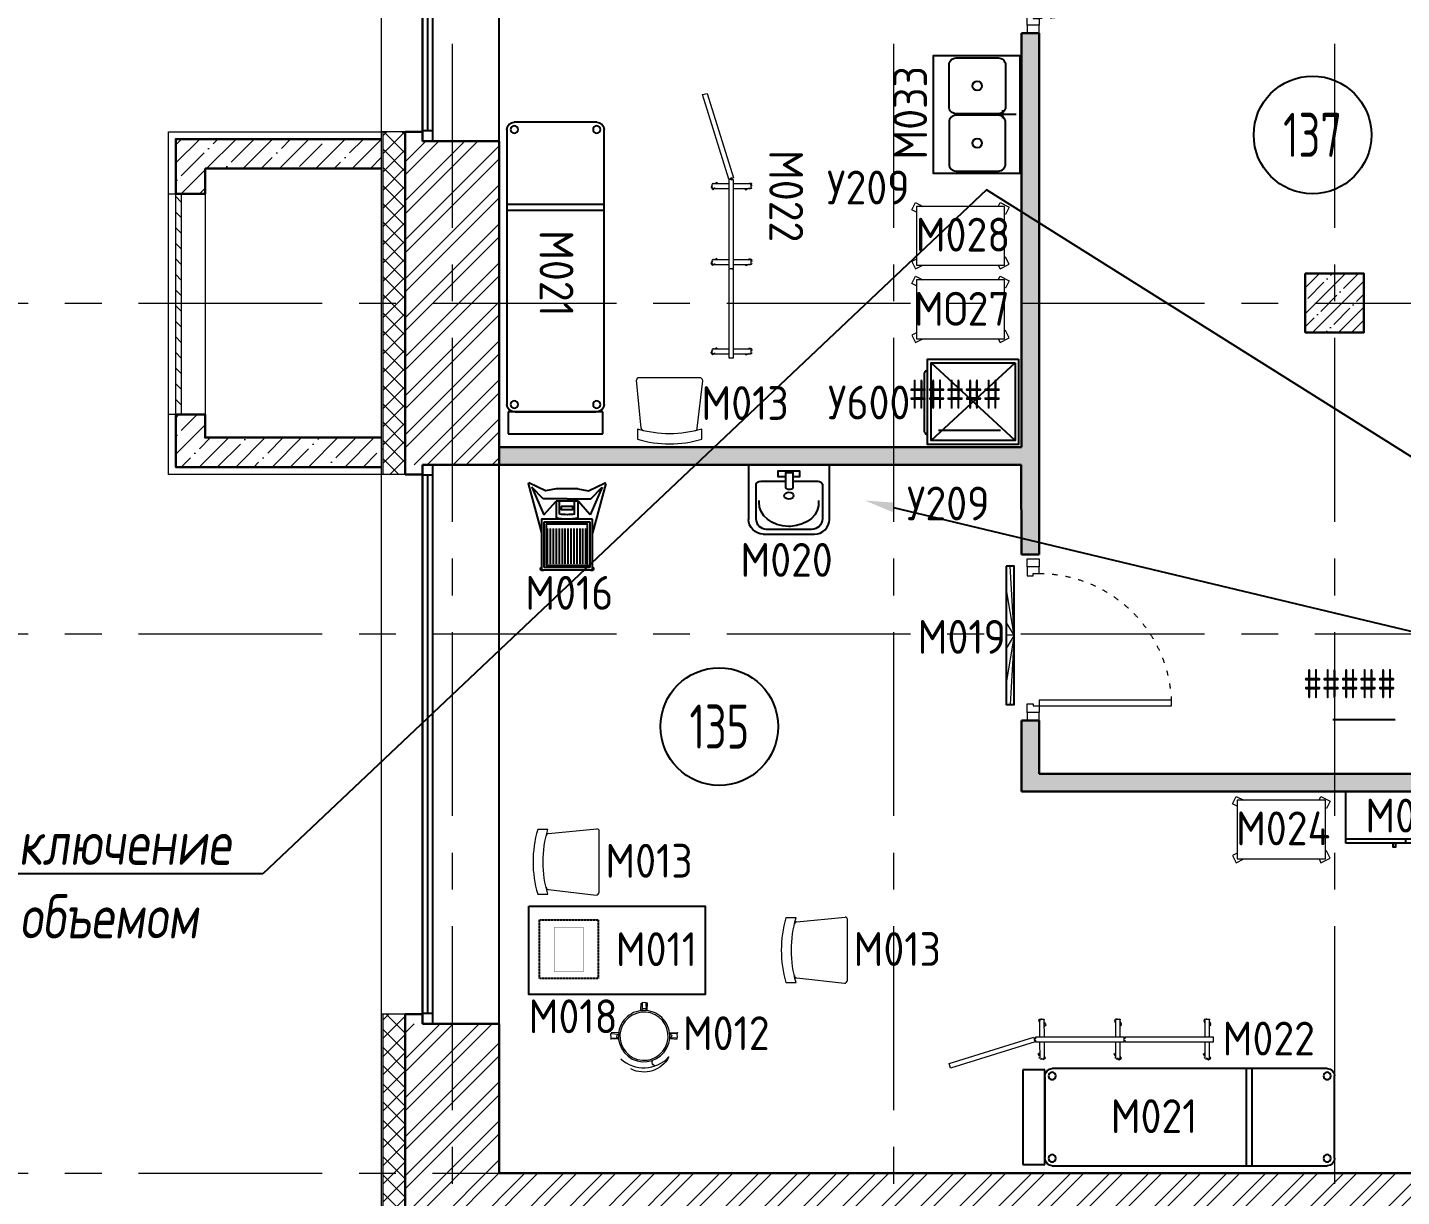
# Model space of a CAD drawing. Header units: millimetres. Extents: x -13407 to 8063098, y -2635 to 109271.
# Drawn here: x -3318 to 6025, y 27320 to 35269 of the extents above; entities that cross this region are included whole.
import ezdxf
from ezdxf import colors
from ezdxf.entities.mleader import LeaderData, LeaderLine
from ezdxf.enums import TextEntityAlignment as Align
from ezdxf.math import Vec2, Vec3

# ---------------------------------------------------------------- set-up
doc = ezdxf.new("R2010")
doc.units = ezdxf.units.MM
for name, pattern in [('ACAD_ISO03W100', [30, 12, -18]), ('ADSK_Сверху', [450, 300, -150]), ('CENTER', [2, 1.25, -0.25, 0.25, -0.25]), ('HIDDEN', [6, 4, -2])]:
    doc.linetypes.add(name, pattern=pattern)
doc.layers.get('Defpoints').update_dxf_attribs({"color": 6})
for name, color, linetype, lineweight in [('_0', 250, 'Continuous', 9), ('АР_Двери', 5, 'Continuous', 18), ('АР_Колонны', 5, 'Continuous', 30), ('АР_Колонны Штрих', 250, 'Continuous', 5), ('АР_Маркер экспликации', 239, 'Continuous', 13), ('АР_МосжилНии_Стены', 202, 'Continuous', 30), ('АР_Навесной фасад', 5, 'Continuous', 5), ('АР_Номер помещения', 1, 'Continuous', 25), ('АР_Оси', 193, 'Continuous', 9), ('АР_Перегородки газоблок', 165, 'Continuous', 30), ('АР_Перегородки газоблок_Штрих', 165, 'Continuous', 5), ('АР_Помещения_площадь', 19, 'Continuous', 9), ('АР_Сущ Несущая стена', 202, 'Continuous', 30), ('АР_Утеплитель', 250, 'Continuous', 9), ('АР_Штриховка кирпич', 250, 'Continuous', 9), ('АР_Штриховка монолит', 250, 'Continuous', 9), ('ТХ_ОСНОВНОЙ', 103, 'Continuous', 25)]:
    doc.layers.add(name, color=color, linetype=linetype, lineweight=lineweight)
for name, color, linetype in [('АР_новое окно', 160, 'Continuous'), ('ТХ ОБОРУДОВАНИЕ', 250, 'Continuous'), ('ТХ-Вода (ВК)', 170, 'Continuous'), ('ТХ_ВК_оборуд.ТХ', 250, 'Continuous'), ('ТХ_мебель_мед', 210, 'Continuous'), ('ТХ_мебель_мед_поз', 210, 'Continuous'), ('ТХ_обор_мед', 212, 'Continuous'), ('ТХ_обор_мед_поз', 212, 'Continuous'), ('ТХ_сантехника', 253, 'Continuous')]:
    doc.layers.add(name, color=color, linetype=linetype)
doc.layers.get('АР_Маркер экспликации').off()
doc.styles.add('ISOCPEUR', font='isocpeur.ttf', dxfattribs={"width": 0.7})
doc.styles.add('ISOCPEUR_1', font='isocpeur.ttf', dxfattribs={"width": 0.9, "height": 250})
doc.styles.get("Standard").update_dxf_attribs({"font": 'arial.ttf'})
doc.styles.add('Архитект', font='isocpeur.ttf', dxfattribs={"width": 0.8, "oblique": 8})
pattern_1 = [(50, (211803.85, -55205.68), (215.17805, -18.82564), [22.5, -247.5]), (355, (211803.85, -55205.68), (-41.6254, 225.65764), [18, -198]), (100.45144, (211821.79, -55207.25), (173.55265, 206.832), [19.12206, -210.34263]), (46.1842, (211803.85, -55145.68), (320.1724, -49.65578), [33.75, -371.25]), (96.63564, (211830.53, -55149.82), (280.3986, 292.2356), [28.6831, -315.51413]), (351.18416, (211803.85, -55145.68), (280.3986, 292.2356), [27, -297]), (21, (211833.85, -55160.68), (179.07212, -120.78567), [22.5, -247.5]), (326, (211833.85, -55160.68), (72.9946, 217.54501), [18, -198]), (71.45144, (211848.78, -55170.75), (252.06671, 96.75935), [19.12206, -210.34263]), (37.5, (211803.85, -55205.68), (3.647957, 99.868156), [0, -195.6, 0, -201, 0, -198.75]), (7.5, (211803.85, -55205.68), (78.92086, 118.323514), [0, -114.6, 0, -191.1, 0, -75.75]), (327.5, (211736.95, -55205.68), (160.14673, -6.766462), [0, -75, 0, -234, 0, -310.5]), (317.5, (211706.95, -55205.68), (174.95585, 30.031495), [0, -97.5, 0, -155.4, 0, -220.5])]
pattern_2 = [(45, (-951676.66, 109617.1), (-132.58252, 132.58252), []), (45, (-951588.28, 109617.1), (-132.58252, 132.58252), [])]

# ---------------------------------------------------------------- blocks, each defined once
blk = doc.blocks.new('*U336')
at = {"color": 253}
blk.add_lwpolyline([(-100, 80), (-100, 1010), (-140, 1010), (-140, 80)], close=True, dxfattribs=at)
for points in [[(-1130, 0), (-1130, 80), (-1075, 80), (-1075, 0), (-1130, 0)], [(-1075, 80), (-1075, 0), (-1015, 0), (-1015, 40), (-1030, 40), (-1030, 80), (-1075, 80)], [(-55, 80), (-55, 0), (-115, 0), (-115, 40), (-100, 40), (-100, 80), (-55, 80)], [(0, 0), (0, 80), (-55, 80), (-55, 0), (0, 0)]]:
    blk.add_lwpolyline(points, dxfattribs=at)
at = {"color": 253, "linetype": 'ACAD_ISO03W100', "ltscale": 3}
blk.add_arc((-100, 80), 930, 90, 180, dxfattribs=at)
blk = doc.blocks.new('*U337')
at = {"color": 253}
blk.add_lwpolyline([(100, 80), (100, 980), (140, 980), (140, 80)], close=True, dxfattribs=at)
for points in [[(0, 0), (0, 80), (55, 80), (55, 0), (0, 0)], [(55, 80), (55, 0), (115, 0), (115, 40), (100, 40), (100, 80), (55, 80)], [(1045, 80), (1045, 0), (985, 0), (985, 40), (1000, 40), (1000, 80), (1045, 80)], [(1100, 0), (1100, 80), (1045, 80), (1045, 0), (1100, 0)]]:
    blk.add_lwpolyline(points, dxfattribs=at)
at = {"color": 253, "linetype": 'ACAD_ISO03W100', "ltscale": 3}
blk.add_arc((100, 80), 900, 0, 90, dxfattribs=at)
blk = doc.blocks.new('*U392')
at = {"layer": 'АР_новое окно', "color": 253, "lineweight": 20}
for p, q in [((0, 3800), (-70, 3800)), ((0, 0), (-70, 0))]:
    blk.add_line(p, q, dxfattribs=at)
at = {"layer": 'АР_новое окно', "color": 253}
for p, q in [((-70, 3800), (-70, 0)), ((-70, 0), (-70, 3800)), ((0, 3800), (0, 0)), ((0, 3730), (-70, 3730)), ((-35, 3730), (-35, 70)), ((0, 70), (-70, 70))]:
    blk.add_line(p, q, dxfattribs=at)
blk = doc.blocks.new('*U425')
at = {"layer": 'АР_новое окно', "color": 253, "lineweight": 20}
for p, q in [((0, 3800), (-70, 3800)), ((0, 0), (-70, 0))]:
    blk.add_line(p, q, dxfattribs=at)
at = {"layer": 'АР_новое окно', "color": 253}
for p, q in [((-70, 3800), (-70, 0)), ((-70, 0), (-70, 3800)), ((0, 3800), (0, 0)), ((0, 3730), (-70, 3730)), ((-35, 3730), (-35, 70)), ((0, 70), (-70, 70))]:
    blk.add_line(p, q, dxfattribs=at)
blk = doc.blocks.new('*U560')
at = {"layer": 'Defpoints', "color": 253}
blk.add_line((-11764.4, -648.2), (-12186.8, -648.2), dxfattribs=at)
at = {"layer": 'АР_Номер помещения', "color": 253}
blk.add_circle((-13710.7, 2710.9), 400, dxfattribs=at)
at = {"layer": 'Defpoints', "color": 253, "style": 'ISOCPEUR', "width": 0.7}
blk.add_attdef('ПЛОЩАДЬ_ПОМЕЩЕНИЯ', text='', height=200, dxfattribs=at).set_placement((-11759.5, -401.7), align=Align.MIDDLE_RIGHT)
at = {"layer": 'Defpoints', "color": 253, "style": 'ISOCPEUR', "width": 0.7, "flags": 1}
blk.add_attdef('КАТЕГОРИЯ', (-499.2, -2092.2), '', height=250, dxfattribs=at)
at = {"layer": 'АР_Номер помещения', "color": 253, "style": 'ISOCPEUR', "width": 0.7}
blk.add_attdef('НОМЕР_ПОМЕЩЕНИЯ', text='', height=300, dxfattribs=at).set_placement((-13710.7, 2710.9), align=Align.MIDDLE_CENTER)
at = {"layer": 'АР_Помещения_площадь', "color": 253, "lineweight": 30, "width": 0.7, "flags": 104}
blk.add_attdef('ИМЯ_ПОМЕЩЕНИЯ', text='', height=100, dxfattribs=at).set_placement((157.6, 1217.1), align=Align.MIDDLE_CENTER)
blk = doc.blocks.new('*U561')
at = {"layer": 'Defpoints', "color": 253}
blk.add_line((-15566.6, -841.3), (-15988.9, -841.3), dxfattribs=at)
at = {"layer": 'АР_Номер помещения', "color": 253}
blk.add_circle((-16128, 3136.9), 400, dxfattribs=at)
at = {"layer": 'Defpoints', "color": 253, "style": 'ISOCPEUR', "width": 0.7}
blk.add_attdef('ПЛОЩАДЬ_ПОМЕЩЕНИЯ', text='', height=200, dxfattribs=at).set_placement((-15561.7, -594.8), align=Align.MIDDLE_RIGHT)
at = {"layer": 'Defpoints', "color": 253, "style": 'ISOCPEUR', "width": 0.7, "flags": 1}
blk.add_attdef('КАТЕГОРИЯ', (-499.2, -2092.2), '', height=250, dxfattribs=at)
at = {"layer": 'АР_Номер помещения', "color": 253, "style": 'ISOCPEUR', "width": 0.7}
blk.add_attdef('НОМЕР_ПОМЕЩЕНИЯ', text='', height=300, dxfattribs=at).set_placement((-16128, 3136.9), align=Align.MIDDLE_CENTER)
at = {"layer": 'АР_Помещения_площадь', "color": 253, "lineweight": 30, "width": 0.7, "flags": 104}
blk.add_attdef('ИМЯ_ПОМЕЩЕНИЯ', text='', height=100, dxfattribs=at).set_placement((157.6, 1217.1), align=Align.MIDDLE_CENTER)
blk = doc.blocks.new('*U564')
at = {"layer": 'Defpoints', "color": 253}
blk.add_line((-12780.6, 371.2), (-13203, 371.2), dxfattribs=at)
at = {"layer": 'АР_Номер помещения', "color": 253}
blk.add_circle((-18502.7, 3293.7), 400, dxfattribs=at)
at = {"layer": 'Defpoints', "color": 253, "style": 'ISOCPEUR', "width": 0.7}
blk.add_attdef('ПЛОЩАДЬ_ПОМЕЩЕНИЯ', text='', height=200, dxfattribs=at).set_placement((-12775.7, 617.7), align=Align.MIDDLE_RIGHT)
at = {"layer": 'Defpoints', "color": 253, "style": 'ISOCPEUR', "width": 0.7, "flags": 1}
blk.add_attdef('КАТЕГОРИЯ', (-499.2, -2092.2), '', height=250, dxfattribs=at)
at = {"layer": 'АР_Номер помещения', "color": 253, "style": 'ISOCPEUR', "width": 0.7}
blk.add_attdef('НОМЕР_ПОМЕЩЕНИЯ', text='', height=300, dxfattribs=at).set_placement((-18502.7, 3293.7), align=Align.MIDDLE_CENTER)
at = {"layer": 'АР_Помещения_площадь', "color": 253, "lineweight": 30, "width": 0.7, "flags": 104}
blk.add_attdef('ИМЯ_ПОМЕЩЕНИЯ', text='', height=100, dxfattribs=at).set_placement((157.6, 1217.1), align=Align.MIDDLE_CENTER)
blk = doc.blocks.new('раковина большая')
at = {"color": 253}
for points in [[(0, 275.3), (-370.6, 275.3)], [(-365.3, 222.3), (-132.4, 222.3)], [(-111.2, 190.6), (-111.2, 21.2)], [(0, 275.3), (0, -275.3)], [(-439.4, -153.5), (-439.4, 153.5)], [(-164.1, 15.9), (-158.8, 21.2), (-52.9, 21.2), (-52.9, -26.5), (-158.8, -26.5)], [(-79.4, -26.5), (-79.4, -74.1), (-42.4, -74.1), (-42.4, 74.1), (-79.4, 74.1), (-79.4, 21.2)], [(-111.2, -26.5), (-111.2, -195.9)], [(-132.4, -227.6), (-365.3, -227.6)]]:
    blk.add_lwpolyline(points, dxfattribs=at)
blk.add_lwpolyline([(-471.2, 174.7), (-471.2, -174.7, 0.414612), (-370.6, -275.3), (0, -275.3)], format="xyb", dxfattribs=at)
for points in [[(-471.2, 174.7), (-471.2, 227.6), (-423.5, 275.3), (-370.6, 275.3)], [(-439.4, 153.5), (-439.4, 190.6), (-407.6, 222.3), (-365.3, 222.3)], [(-418.2, 0), (-418.2, 116.5), (-344.1, 206.5), (-254.1, 201.2)], [(-254.1, 201.2), (-248.8, 201.2), (-248.8, 201.2), (-243.5, 201.2)], [(-132.4, 222.3), (-121.8, 222.3), (-111.2, 211.8), (-111.2, 190.6)], [(-418.2, -10.6), (-418.2, -10.6), (-418.2, -5.3), (-418.2, 0)], [(-232.9, 0), (-232.9, 15.9), (-222.3, 31.8), (-211.8, 31.8)], [(-211.8, -31.8), (-222.3, -31.8), (-232.9, -21.2), (-232.9, 0)], [(-211.8, 31.8), (-195.9, 31.8), (-185.3, 15.9), (-185.3, 0)], [(-185.3, 0), (-185.3, -21.2), (-195.9, -31.8), (-211.8, -31.8)], [(-158.8, -26.5), (-169.4, -15.9), (-169.4, 0), (-164.1, 15.9)], [(-243.5, -201.2), (-338.8, -211.8), (-412.9, -127.1), (-418.2, -10.6)], [(-365.3, -227.6), (-407.6, -227.6), (-439.4, -195.9), (-439.4, -153.5)], [(-111.2, -195.9), (-111.2, -211.8), (-121.8, -227.6), (-132.4, -227.6)]]:
    blk.add_open_spline(points, degree=3, dxfattribs=at)
blk = doc.blocks.new('Мойка двухсекционная 800')
at = {"layer": 'ТХ-Вода (ВК)', "color": 253}
for p, q in [((128.6, 160.9), (928.1, 160.9)), ((527.5, 134.9), (527.5, 0.3)), ((552.3, 44), (497.8, 44))]:
    blk.add_line(p, q, dxfattribs=at)
blk.add_lwpolyline([(928.1, 170.9), (128.6, 170.9), (128.6, -429.1), (928.1, -429.1)], close=True, dxfattribs=at)
for points in [[(475.9, -321.1), (191.1, -321.1, -0.414214), (143.6, -273.6), (143.6, 15.4, -0.414214), (191.1, 62.9), (475.9, 62.9, -0.414214), (523.4, 15.4), (523.4, -273.6, -0.414214)], [(580.8, -321.1), (865.6, -321.1, 0.414214), (913.1, -273.6), (913.1, 15.4, 0.414214), (865.6, 62.9), (580.8, 62.9, 0.414214), (533.3, 15.4), (533.3, -273.6, 0.414214)]]:
    blk.add_lwpolyline(points, format="xyb", close=True, dxfattribs=at)
for centre in [(333.5, -129.1), (723.2, -129.1)]:
    blk.add_circle(centre, 31.9, dxfattribs=at)
blk = doc.blocks.new('стол с тумбой 1200х600')
at = {"color": 253}
blk.add_lwpolyline([(-19012.2, 19801.1), (-19012.2, 21001.1), (-19612.2, 21001.1), (-19612.2, 19801.1)], close=True, dxfattribs=at)
at = {"color": 253, "linetype": 'HIDDEN', "ltscale": 0.1}
blk.add_lwpolyline([(-19505.4, 19874.7), (-19105.4, 19874.7), (-19105.4, 20274.7), (-19505.4, 20274.7)], close=True, dxfattribs=at)
blk = doc.blocks.new('М012')
at = {"layer": 'ТХ_мебель_мед', "color": 253, "lineweight": 0}
for points in [[(369498.5, -212973.8), (369482.6, -212920.9), (369487.9, -212920.9)], [(369535.5, -212957.9), (369525, -212910.3), (369519.7, -212915.6)], [(369392.6, -213159.1), (369345, -213169.7), (369345, -213180.3)], [(369403.2, -213201.4), (369355.5, -213212), (369355.5, -213206.7)], [(369588.5, -213307.3), (369604.4, -213355), (369609.7, -213349.7)], [(369630.8, -213291.4), (369646.7, -213344.4), (369641.4, -213344.4)]]:
    blk.add_lwpolyline(points, dxfattribs=at)
for points in [[(369530.2, -212957.9), (369514.4, -212910.3), (369487.9, -212920.9), (369503.8, -212968.5), (369509.1, -212952.6), (369519.7, -212952.6)], [(369392.6, -213164.4), (369345, -213180.3), (369350.3, -213206.7), (369403.2, -213190.9), (369387.3, -213190.9), (369382, -213175)], [(369625.5, -213296.7), (369641.4, -213344.4), (369609.7, -213355), (369599.1, -213302), (369609.7, -213312.6), (369620.2, -213312.6)]]:
    blk.add_lwpolyline(points, close=True, dxfattribs=at)
blk.add_lwpolyline([(369757.9, -213243.8, 0.40938), (369657.3, -212931.5, -0.409379), (369805.5, -213159.1)], format="xyb", dxfattribs=at)
for points in [[(369567.3, -213307.3, 0.409091), (369742, -213132.6, 0.409091), (369567.3, -212957.9, 0.420501), (369392.6, -213132.6, 0.420501)], [(369567.3, -213296.7, 0.41129), (369731.4, -213132.6, 0.41129), (369567.3, -212968.5, 0.41129), (369403.2, -213132.6, 0.41129)]]:
    blk.add_lwpolyline(points, format="xyb", close=True, dxfattribs=at)
for points in [[(369742, -213005.6), (369742, -213016.2), (369736.7, -213026.7), (369726.1, -213032)], [(369726.1, -213032), (369720.8, -213032), (369715.5, -213032), (369710.2, -213032)]]:
    blk.add_open_spline(points, degree=3, dxfattribs=at)
blk = doc.blocks.new('М018')
at = {"layer": 'ТХ_обор_мед', "color": 253, "ltscale": 100, "const_width": 2}
blk.add_lwpolyline([(-242944.5, 88359.5), (-242744.5, 88359.5), (-242744.5, 88059.5), (-242944.5, 88059.5)], close=True, dxfattribs=at)
blk = doc.blocks.new('М013')
at = {"color": 253, "lineweight": 0}
for points in [[(364127.8, -214787.9), (363799.5, -214756.1)], [(364127.8, -215169.1), (363804.8, -215206.1)]]:
    blk.add_lwpolyline(points, dxfattribs=at)
blk.add_lwpolyline([(364201.9, -215200.8), (364133.1, -215200.8, 0.144578), (364133.1, -214761.4), (364201.9, -214761.4, -0.144578)], format="xyb", close=True, dxfattribs=at)
for points in [[(363783.7, -214772), (363783.7, -214761.4), (363789, -214756.1), (363799.5, -214756.1)], [(363783.7, -215190.3), (363783.7, -215047.3), (363783.7, -214909.7), (363783.7, -214772)], [(364127.8, -214787.9), (364138.4, -214787.9), (364143.7, -214798.5), (364143.7, -214803.8)], [(364143.7, -215153.2), (364143.7, -215163.8), (364138.4, -215169.1), (364127.8, -215169.1)], [(363804.8, -215206.1), (363794.3, -215206.1), (363783.7, -215195.5), (363783.7, -215185)]]:
    blk.add_open_spline(points, degree=3, dxfattribs=at)
blk = doc.blocks.new('шкаф 800х350')
at = {"color": 253, "extrusion": (-6.19742e-05, 0.000470712, 1)}
blk.add_line((-6076.2, 23245.5, -0.6), (-6076.2, 22435.5, -0.7), dxfattribs=at)
at = {"color": 253}
blk.add_line((-6076.2, 22840.5, -0.7), (-6104.1, 22839.5, -0.7), dxfattribs=at)
blk.add_lwpolyline([(-6104.1, 22435.5), (-5751.9, 22435.5), (-5751.9, 23245.5), (-6104.1, 23245.5)], close=True, dxfattribs=at)
at = {"color": 253, "extrusion": (-6.19742e-05, 0.000470712, 1), "elevation": 10.9}
for points in [[(-6104.1, 22917.3), (-6104.1, 22900.7), (-6132.3, 22900.7), (-6132.3, 22917.3)], [(-6104.1, 22755.2), (-6104.1, 22771.7), (-6132.3, 22771.7), (-6132.3, 22755.2)]]:
    blk.add_lwpolyline(points, close=True, dxfattribs=at)
blk = doc.blocks.new('A$C037C7971')
at = {"color": 253, "lineweight": 18}
for q in [(0, 27), (148.3, 0), (381.3, 0), (471, 0), (942, 27), (793.7, 0), (560.7, 0)]:
    blk.add_line((471, 54), q, dxfattribs=at)
at = {"color": 253}
blk.add_lwpolyline([(0, 0), (942, 0), (942, 54), (0, 54)], close=True, dxfattribs=at)
blk = doc.blocks.new('ВЕСЫ ЭЛЕКТРОННЫЕ С ЭЛЕКТРОННЫМ РОСТОМЕРОМ')
at = {"color": 253}
for p, q in [((-264.7, 161.7), (-260.1, 164.8)), ((-264.7, 161.7), (-173.1, -175.9)), ((-162.8, 56.1), (-240.7, 135.5)), ((-240.7, 135.5), (-159.1, -53.5)), ((-74.4, 124.3), (73.5, 124.3)), ((238.6, 135.5), (157, -53.5)), ((160.8, 56.1), (238.6, 135.5)), ((263.8, 161.7), (172.2, -175.9)), ((263.8, 161.7), (259.2, 164.8)), ((-1, 56.1), (-162.8, 56.1)), ((-159.1, -53.5), (-76, 41.4)), ((-76, -73.3), (-76, 41.4)), ((-76, 41.4), (74, 41.4)), ((-52.5, -47.5), (-52.5, 41.4)), ((-1, 56.1), (160.8, 56.1)), ((50.5, -47.5), (50.5, 41.4)), ((74, 41.4), (74, -73.3)), ((157, -53.5), (74, 41.4)), ((-155.5, -100.7), (-155.5, -410.7)), ((74.5, -100.7), (-155.5, -100.7)), ((-129, -385.4), (-129, -145.4)), ((-109, -385.4), (-109, -145.4)), ((-89, -385.4), (-89, -145.4)), ((-69, -385.4), (-69, -145.4)), ((-49, -385.4), (-49, -145.4)), ((-29, -385.4), (-29, -145.4)), ((-9, -385.4), (-9, -145.4)), ((11, -385.4), (11, -145.4)), ((31, -385.4), (31, -145.4)), ((51, -385.4), (51, -145.4)), ((71, -385.4), (71, -145.4)), ((154.5, -100.7), (74.5, -100.7)), ((91, -385.4), (91, -145.4)), ((111, -385.4), (111, -145.4)), ((131, -385.4), (131, -145.4)), ((154.5, -410.7), (154.5, -100.7)), ((-155.5, -410.7), (154.5, -410.7))]:
    blk.add_line(p, q, dxfattribs=at)
for points in [[(-74.4, 124.3), (-147.4, 111), (-260.1, 164.8)], [(73.5, 124.3), (146.5, 111), (259.2, 164.8)], [(74.5, -115.4), (141, -115.4), (141, -395.4), (-139, -395.4), (-139, -115.4), (74.5, -115.4)]]:
    blk.add_lwpolyline(points, dxfattribs=at)
for points in [[(39, 5), (39, -15), (-41, -15), (-41, 5)], [(-174.3, -81.3), (172.2, -81.3), (172.2, -426.2), (-174.3, -426.2)]]:
    blk.add_lwpolyline(points, close=True, dxfattribs=at)
for centre, radius, start, end in [((-1, 273.4), 354.7, 257.79288, 282.20712), ((-1, 303.4), 354.7, 261.65216, 278.34784), ((-168.5, -418.7), 13, 116.3351, 324.81461), ((166.9, -418.9), 13, 215.18539, 63.6649)]:
    blk.add_arc(centre, radius, start, end, dxfattribs=at)
blk = doc.blocks.new('137')
at = {"color": 253, "extrusion": (0.000470712, 6.19742e-05, 1)}
for p, q in [((7031759.9, 1188213.5, 0.2), (7032319.9, 1188213.5, 0.4)), ((7031709.9, 1186293.5, 0.3), (7031709.9, 1188163.5, 0.3)), ((7032369.9, 1188163.5, 0.4), (7032369.9, 1186293.5, 0.4)), ((7031714.9, 1187653.5, 0.3), (7032364.9, 1187653.5, 0)), ((7031714.9, 1187613.5, 0.3), (7032364.9, 1187613.5, 0)), ((7032314.9, 1186243.5, 0.1), (7031764.9, 1186243.5, 0.4))]:
    blk.add_line(p, q, dxfattribs=at)
at = {"color": 253, "linetype": 'ADSK_Сверху', "ltscale": 25, "elevation": 0.3}
blk.add_lwpolyline([(7031718.3, 1186243.5), (7032361.5, 1186243.5), (7032361.5, 1186093.5), (7031718.3, 1186093.5)], close=True, dxfattribs=at)
at = {"color": 253, "extrusion": (0.000470712, 6.19742e-05, 1)}
for centre in [(7031759.1, 1188163.3, 3383.8), (7032319.1, 1188163.3, 3384.2), (7031759.1, 1186293.3, 3383.7), (7032319.1, 1186293.3, 3384.1)]:
    blk.add_circle(centre, 25, dxfattribs=at)
for centre, start, end in [((7031759.1, 1188163.3, 3383.8), 90, 180), ((7032319.1, 1188163.3, 3384.2), 360, 90), ((7031759.1, 1186293.3, 3383.7), 180, 270), ((7032319.1, 1186293.3, 3384.1), 270, 360)]:
    blk.add_arc(centre, 50, start, end, dxfattribs=at)
blk = doc.blocks.new('ширма')
at = {"color": 253, "lineweight": 0}
for points in [[(858.1, 844.8), (848.7, 852.2), (1219.5, 1328.5), (1231.4, 1318.5), (1244.7, 1308.8), (874, 832.7), (864.5, 840.1)], [(1094.5, 1356.1), (1109.2, 1375)], [(1183.3, 1282), (1098.4, 1348.1)], [(1101.9, 1365.5), (1100.5, 1376.7), (1119.7, 1381.9), (1121.1, 1370.8)], [(1123.5, 1328.5), (1112.3, 1327.1), (1110.9, 1338.3)], [(1117.9, 1373.2), (1202.8, 1307.1)], [(1290.2, 1198.7), (1291.6, 1187.5), (1299.6, 1191.4), (1208.4, 1262.4)], [(1228, 1287.5), (1319.2, 1216.5)], [(1287.8, 1241), (1298.9, 1242.4), (1303.5, 1228.8)], [(1319.9, 1210.9), (1305.2, 1192.1), (1310.8, 1192.8), (1310.1, 1198.4)], [(485.3, 365.2), (475.9, 372.5), (846.7, 848.9), (858.6, 838.8), (871.8, 829.2), (501.2, 353.1), (491.7, 360.5)], [(721.7, 876.5), (736.4, 895.3)], [(810.4, 802.3), (725.5, 868.4)], [(729, 885.9), (727.6, 897.1), (746.9, 902.3), (748.3, 891.1)], [(750.7, 848.8), (739.5, 847.4), (738.1, 858.6)], [(745.1, 893.6), (830, 827.5)], [(917.4, 719.1), (918.8, 707.9), (926.8, 711.7), (835.6, 782.7)], [(855.2, 807.9), (946.4, 736.9)], [(914.9, 761.4), (926.1, 762.8), (930.7, 749.1)], [(947.1, 731.3), (932.4, 712.4), (938, 713.1), (937.3, 718.7)], [(404.5, 469.1), (419.2, 487.9)], [(414.3, 481.6), (413.6, 487.2), (432.9, 492.5), (434.3, 481.3)], [(428, 486.2), (512.9, 420.1)], [(493.3, 394.9), (408.4, 461)], [(433.5, 441.4), (425.5, 437.6), (421, 451.2)], [(609.7, 304.3), (518.5, 375.3)], [(538, 400.5), (629.2, 329.5)], [(480.6, 359.6), (473.6, 370.1), (-20.3, 25.9), (0, 0), (493.9, 344.2), (486.9, 354.7)], [(597.8, 354), (611.4, 358.5), (613.5, 341.7)], [(629.9, 323.9), (615.2, 305)]]:
    blk.add_lwpolyline(points, dxfattribs=at)
blk.add_lwpolyline([(622.1, 303.5, 0.044658), (622.6, 314.5), (623.3, 308.9), (604.1, 303.6), (603.4, 309.2)], format="xyb", dxfattribs=at)
blk.add_circle((486.5, 357.5), 5.98, dxfattribs=at)
for centre, radius, start, end in [((1101.2, 1348.4), 5.98, 142.09975, 232.10003), ((1159.5, 1358.5), 57.8, 167.57695, 181.96404), ((1159.5, 1358.5), 57.8, 198.11915, 218.74048), ((1115.8, 1367.3), 5.98, 52.09975, 142.10003), ((1073.9, 1339.3), 57.8, 22.21166, 38.74054), ((1255.6, 1202.9), 57.8, 18.70701, 38.74053), ((1317.1, 1210.6), 5.98, 322.09975, 52.10003), ((1338.1, 1224.6), 57.8, 201.56338, 218.74045), ((1302.4, 1191.7), 5.98, 232.09975, 322.10003), ((1255.6, 1202.9), 57.8, 347.57705, 354.9821), ((728.3, 868.8), 5.98, 142.09975, 232.10003), ((786.7, 878.9), 57.8, 167.57695, 181.96404), ((786.7, 878.9), 57.8, 198.11915, 218.74048), ((743, 887.6), 5.98, 52.09975, 142.10003), ((701.1, 859.7), 57.8, 22.21166, 38.74054), ((882.8, 723.3), 57.8, 18.70701, 38.74053), ((965.3, 744.9), 57.8, 201.56338, 218.74045), ((929.6, 712.1), 5.98, 232.09975, 322.10003), ((882.8, 723.3), 57.8, 347.57705, 354.9821), ((944.3, 731), 5.98, 322.09975, 52.10003), ((469.6, 471.5), 57.8, 167.57716, 180.31583), ((425.9, 480.2), 5.98, 52.09975, 142.10003), ((383.9, 452.3), 57.8, 21.37113, 38.74052), ((411.2, 461.4), 5.98, 142.09975, 232.10003), ((469.6, 471.5), 57.8, 198.8826, 218.74057), ((651.3, 335.1), 57.8, 204.43068, 218.74056), ((612.4, 304.7), 5.98, 232.09975, 322.10003), ((565.6, 315.9), 57.8, 16.25169, 38.74041), ((627.1, 323.6), 5.98, 322.09975, 52.10003)]:
    blk.add_arc(centre, radius, start, end, dxfattribs=at)
blk = doc.blocks.new('ММ005 600х400')
at = {"color": 253, "lineweight": 5, "extrusion": (-0.000470712, -6.19742e-05, 1), "elevation": -23.2}
for points in [[(52068.9, -20459.1), (52043.5, -20446.4), (52075, -20383.3), (52124.8, -20408.2), (52122.5, -20412.7)], [(52109, -21014.9), (52093.3, -21046.4), (52043.5, -21021.5), (52068.9, -20970.5)]]:
    blk.add_lwpolyline(points, dxfattribs=at)
at = {"color": 253, "lineweight": 5}
blk.add_lwpolyline([(52069, -21014.9), (52469, -21014.9), (52469, -20414.9), (52069, -20414.9)], close=True, dxfattribs=at)
at = {"color": 253, "lineweight": 5, "extrusion": (0.000470712, -6.19742e-05, 1), "elevation": 26}
for points in [[(52469, -20459.1), (52494.4, -20446.4), (52462.9, -20383.3), (52413.1, -20408.2), (52415.4, -20412.7)], [(52428.9, -21014.9), (52444.6, -21046.4), (52494.4, -21021.5), (52469, -20970.5)]]:
    blk.add_lwpolyline(points, dxfattribs=at)
blk = doc.blocks.new('МО482')
at = {"color": 253, "ltscale": 100}
for p, q in [((7028623.2, 1188373.7), (7029194.5, 1188901.9)), ((7029238.4, 1188844), (7029238.4, 1188441.1))]:
    blk.add_line(p, q, dxfattribs=at)
at = {"color": 253}
blk.add_line((7028623.2, 1188901.9), (7029194.5, 1188373.7), dxfattribs=at)
at = {"color": 253, "ltscale": 100}
for points in [[(7028598.9, 1188347.8), (7028598.9, 1188927.8), (7029218.9, 1188927.8), (7029218.9, 1188347.8)], [(7028623.2, 1188373.7), (7028623.2, 1188901.9), (7029194.5, 1188901.9), (7029194.5, 1188373.7)]]:
    blk.add_lwpolyline(points, close=True, dxfattribs=at)
for centre, start, end in [((7029218.7, 1188839.2), 13.63331, 89.68752), ((7029218.7, 1188445.9), 270.31248, 346.36669)]:
    blk.add_arc(centre, 20.2, start, end, dxfattribs=at)

msp = doc.modelspace()

# ---------------------------------------------------------------- hatches: boundary and pattern name
at = {"layer": 'АР_Колонны Штрих', "ltscale": 100}
h = msp.add_hatch(dxfattribs=at)
h.set_pattern_fill('ANSI35', color=253, scale=500)
h.set_pattern_definition([(45, (-951682.16, 73466.47), (-88.388348, 88.388348), []), (45, (-951593.77, 73466.47), (-88.388348, 88.388348), [156.25, -31.25, 0, -31.25])])
h.paths.add_polyline_path([(5769.9, 33595), (5369.9, 33595), (5369.9, 33195), (5769.9, 33195)])
at = {"layer": 'АР_Перегородки газоблок_Штрих', "ltscale": 100}
h = msp.add_hatch(dxfattribs=at)
h.set_pattern_fill('AR-CONC', color=253, scale=30)
h.set_pattern_definition(pattern_1)
h.paths.add_polyline_path([(3560.1, 35229.2), (3440.1, 35229.2), (3441, 32415), (-110.2, 32415), (-110.2, 32295), (3439.5, 32295), (3440.1, 31686.3), (3560.1, 31686.3)])
h = msp.add_hatch(dxfattribs=at)
h.set_pattern_fill('AR-CONC', color=253, scale=30)
h.set_pattern_definition(pattern_1)
h.paths.add_polyline_path([(7507.9, 30195.1), (7377.5, 30195.1), (7377.5, 30434.9), (7257.5, 30434.9), (7257.5, 30195.1), (3560.1, 30195.1), (3560.1, 30556.3), (3440.1, 30556.3), (3440.1, 30075.1), (7257.5, 30075.1), (7257.5, 27480), (7377.5, 27480), (7377.5, 28067.4), (7377.5, 27982.4), (11249.4, 27982.4), (11250, 28102.4), (7377.3, 28102.4), (7377.5, 30075.1), (7507.9, 30075.1)])
at = {"layer": 'АР_Утеплитель', "ltscale": 100}
h = msp.add_hatch(dxfattribs=at)
h.set_pattern_fill('ANSI37', color=253, scale=700)
h.set_pattern_definition([(45, (-976790.155, 68022.145), (-61.871843, 61.871843), []), (135, (-976790.155, 68022.145), (-61.871843, -61.871843), [])])
h.paths.add_polyline_path([(-750.2, 32595), (-900.2, 32595), (-900.2, 32230), (-750.2, 32230)])
h.paths.add_polyline_path([(-750.2, 33945), (-900.2, 33945), (-900.2, 32595), (-750.2, 32595)])
h.paths.add_polyline_path([(-900.2, 33945), (-750.2, 33945), (-750.2, 34560), (-900.2, 34560)])
h = msp.add_hatch(dxfattribs=at)
h.set_pattern_fill('ANSI37', color=253, scale=700)
h.set_pattern_definition([(45, (-945096.63, 49153.53), (-61.871843, 61.871843), []), (135, (-945096.63, 49153.53), (-61.871843, -61.871843), [])])
h.paths.add_polyline_path([(29593.5, 11440), (29593.5, 11290), (21270, 11290), (21270, 6100), (13150, 6100), (13150, -250), (-250, -250), (-250, 9760), (6100, 9760), (6100, 26690), (-900.2, 26690), (-900.2, 28560), (-750.2, 28560), (-750.2, 26840), (6250, 26840), (6250, 9610), (-100, 9610), (-100, -100), (13000, -100), (13000, 6250), (21120, 6250), (21120, 11440)])
at = {"layer": 'АР_Штриховка кирпич', "ltscale": 100}
h = msp.add_hatch(dxfattribs=at)
h.set_pattern_fill('ANSI32', color=253, scale=500)
h.set_pattern_definition(pattern_2)
h.paths.add_polyline_path([(-110.2, 34495), (-750.2, 34495), (-750.2, 32295), (-110.2, 32295)])
h = msp.add_hatch(dxfattribs=at)
h.set_pattern_fill('ANSI31', color=253, scale=600, angle=-90)
h.set_pattern_definition([(315, (-116585.48, -136817.216), (53.033009, 53.033009), [])])
h.paths.add_polyline_path([(-2272.8, 34137.8), (-2272.8, 32636.3), (-2310.2, 32636.3), (-2310.2, 34137.8)])
h = msp.add_hatch(dxfattribs=at)
h.set_pattern_fill('ANSI32', color=253, scale=500)
h.set_pattern_definition(pattern_2)
h.paths.add_polyline_path([(-110.2, 28495), (-750.2, 28495), (-750.2, 26840), (6250, 26840), (6250, 27480), (-110.1, 27480)])
at = {"layer": 'АР_Штриховка монолит', "ltscale": 100}
h = msp.add_hatch(dxfattribs=at)
h.set_pattern_fill('ANSI35', color=253, scale=700)
h.set_pattern_definition([(45, (211803.85, -55205.68), (-123.74369, 123.74369), []), (45, (211927.6, -55205.68), (-123.74369, 123.74369), [218.75, -43.75, 0, -43.75])])
h.paths.add_polyline_path([(-2110.3, 32636.3), (-2311, 32636.3), (-2311, 34137.8), (-2110.2, 34137.8), (-2110.2, 34310.1), (-910.2, 34310.1), (-910.2, 34510), (-2310.2, 34510.1), (-2310.4, 32280.1), (-910.2, 32280), (-910.2, 32480), (-2110.3, 32480.1)])

# ---------------------------------------------------------------- linework, layer by layer
at = {"layer": '_0', "color": 253, "ltscale": 100}
msp.add_line((-2110.2, 34137.8), (-2110.2, 32636.3), dxfattribs=at)
for points in [[(-2110.2, 32636.3), (-2360.2, 32636.3), (-2360.2, 34137.8), (-2110.2, 34137.8)], [(-2360.2, 34137.8), (-2110.2, 34137.8)], [(-2110.2, 32636.3), (-2310.3, 32636.3)]]:
    msp.add_lwpolyline(points, dxfattribs=at)
msp.add_lwpolyline([(-2272.8, 34137.8), (-2272.8, 32636.3), (-2310.2, 32636.3), (-2310.2, 34137.8)], close=True, dxfattribs=at)
at = {"layer": 'АР_Колонны', "color": 253, "ltscale": 100}
msp.add_lwpolyline([(5369.9, 33595), (5769.9, 33595), (5769.9, 33195), (5369.9, 33195)], close=True, dxfattribs=at)
at = {"layer": 'АР_МосжилНии_Стены', "color": 253, "ltscale": 100}
for points in [[(-2310.2, 34137.8), (-2110.2, 34137.8)], [(-2110.2, 32636.3), (-2310.3, 32636.3)]]:
    msp.add_lwpolyline(points, dxfattribs=at)
at = {"layer": 'АР_Навесной фасад', "color": 253, "ltscale": 100}
for p, q in [((-910.2, 32360.1), (-910.2, 39413.3)), ((-900.2, 32360.1), (-900.2, 34560)), ((-910.2, 32845), (-910.2, 33945)), ((-900.2, 32845), (-900.2, 33945)), ((-910.2, 26680), (-910.2, 32475.1)), ((-900.2, 32230), (-900.2, 32475.1)), ((-900.2, 26690), (-900.2, 28560))]:
    msp.add_line(p, q, dxfattribs=at)
for points in [[(-750.2, 34560), (-910.2, 34560)], [(-750.2, 32230), (-910.2, 32230)], [(-750.2, 28560), (-910.2, 28560)]]:
    msp.add_lwpolyline(points, dxfattribs=at)
at = {"layer": 'АР_новое окно', "color": 253}
for p, q in [((-110.2, 34495), (-110.2, 38295)), ((-110.2, 28495), (-110.2, 32295))]:
    msp.add_line(p, q, dxfattribs=at)
at = {"layer": 'АР_Оси', "color": 253, "linetype": 'CENTER', "ltscale": 1000}
for p, q in [((-430.1, 79157.5), (-430.1, 23425.1)), ((2569.9, 79157.5), (2569.9, 23425.1)), ((5569.9, 79157.5), (5569.9, 23425.1)), ((-12563.8, 33395), (70614.6, 33395)), ((-12563.8, 31145), (70614.6, 31145)), ((-12563.8, 27480), (71033.4, 27480))]:
    msp.add_line(p, q, dxfattribs=at)
at = {"layer": 'АР_Перегородки газоблок', "color": 253, "ltscale": 100}
for points in [[(3441, 32415), (3440.1, 35229.2)], [(3440.1, 35229.2), (3560.1, 35229.2)], [(3560.1, 35229.2), (3560.1, 31686.3)], [(-110.2, 32415), (3441, 32415)], [(-110.2, 32295), (3439.5, 32295)], [(3440.1, 31686.3), (3439.5, 32295)], [(3560.1, 31686.3), (3440.1, 31686.3)], [(3440.1, 30075.1), (3440.1, 30556.3)], [(3440.1, 30556.3), (3560.1, 30556.3)], [(3560.1, 30556.3), (3560.1, 30195.1)], [(7257.5, 30195.1), (3560.1, 30195.1)], [(7257.5, 30075.1), (3440.1, 30075.1)]]:
    msp.add_lwpolyline(points, dxfattribs=at)
at = {"layer": 'АР_Сущ Несущая стена', "color": 253, "lineweight": 15, "ltscale": 100}
for p, q in [((-631.3, 34495), (-631.3, 38295)), ((-631.3, 28495), (-631.3, 32295))]:
    msp.add_line(p, q, dxfattribs=at)
at = {"layer": 'АР_Сущ Несущая стена', "color": 253, "ltscale": 100}
for p, q in [((-750.2, 32230), (-750.2, 34560)), ((-631.3, 34560), (-750.2, 34560)), ((-631.3, 34495), (-631.3, 34560)), ((-631.3, 34495), (-110.2, 34495)), ((-631.3, 34495), (-110.2, 34495)), ((-110.2, 32295), (-110.2, 34495)), ((-631.3, 32295), (-110.2, 32295)), ((-631.3, 32295), (-110.2, 32295)), ((-631.3, 32230), (-631.3, 32295)), ((-631.3, 32230), (-750.2, 32230)), ((-750.2, 26840), (-750.2, 28560)), ((-631.3, 28560), (-750.2, 28560)), ((-631.3, 28495), (-631.3, 28560)), ((-631.3, 28495), (-110.2, 28495)), ((-631.3, 28495), (-110.2, 28495)), ((-110.2, 27480), (-110.2, 28495)), ((-110.2, 27480), (14685.5, 27480))]:
    msp.add_line(p, q, dxfattribs=at)
for points in [[(-2310.2, 34137.8), (-2310.2, 34510.1), (-910.2, 34510)], [(-2110.2, 34310.1), (-2110.2, 34137.8)], [(-910.2, 34310.1), (-2110.2, 34310.1)], [(-910.2, 32280), (-2310.3, 32280.1), (-2310.3, 32636.3)], [(-2110.3, 32636.3), (-2110.3, 32480.1), (-910.2, 32480)]]:
    msp.add_lwpolyline(points, dxfattribs=at)
at = {"layer": 'АР_Утеплитель', "color": 253, "ltscale": 0.25}
msp.add_lwpolyline([(-910.2, 32230), (-2360.4, 32230.1), (-2360.1, 34560.1), (-910.2, 34560)], dxfattribs=at)

# ---------------------------------------------------------------- block references
at = {"layer": 'АР_Двери', "color": 253, "xscale": -1, "rotation": 270}
for name, p in [('*U336', (3480.2, 36359)), ('*U337', (3480.2, 30556.1))]:
    msp.add_blockref(name, p, dxfattribs=at)
at = {"layer": 'АР_Маркер экспликации', "color": 253}
ref = msp.add_blockref('*U560', (15063.1, 33176.7), dxfattribs=at)
ref.add_attrib('НОМЕР_ПОМЕЩЕНИЯ', '136', dxfattribs={"layer": 'АР_Номер помещения', "color": 253, "height": 300, "style": 'ISOCPEUR', "width": 0.7}).set_placement((1352.3, 35887.6), align=Align.MIDDLE_CENTER)
ref.add_attrib('ПЛОЩАДЬ_ПОМЕЩЕНИЯ', '#####', dxfattribs={"layer": 'Defpoints', "color": 253, "height": 200, "style": 'ISOCPEUR', "width": 0.7}).set_placement((3303.5, 32774.9), align=Align.MIDDLE_RIGHT)
ref = msp.add_blockref('*U561', (21547.9, 31401.5), dxfattribs=at)
ref.add_attrib('НОМЕР_ПОМЕЩЕНИЯ', '137', dxfattribs={"layer": 'АР_Номер помещения', "color": 253, "height": 300, "style": 'ISOCPEUR', "width": 0.7}).set_placement((5419.9, 34538.4), align=Align.MIDDLE_CENTER)
ref.add_attrib('ПЛОЩАДЬ_ПОМЕЩЕНИЯ', '#####', dxfattribs={"layer": 'Defpoints', "color": 253, "height": 200, "style": 'ISOCPEUR', "width": 0.7}).set_placement((5986.2, 30806.6), align=Align.MIDDLE_RIGHT)
ref = msp.add_blockref('*U564', (19888.7, 27221.8), dxfattribs=at)
ref.add_attrib('НОМЕР_ПОМЕЩЕНИЯ', '135', dxfattribs={"layer": 'АР_Номер помещения', "color": 253, "height": 300, "style": 'ISOCPEUR', "width": 0.7}).set_placement((1386, 30515.5), align=Align.MIDDLE_CENTER)
ref.add_attrib('ПЛОЩАДЬ_ПОМЕЩЕНИЯ', '#####', dxfattribs={"layer": 'Defpoints', "color": 253, "height": 200, "style": 'ISOCPEUR', "width": 0.7}).set_placement((7113, 27839.5), align=Align.MIDDLE_RIGHT)
at = {"layer": 'АР_новое окно', "color": 253, "xscale": -1, "rotation": 180}
for name, p in [('*U425', (-561.3, 38295)), ('*U392', (-561.3, 32295))]:
    msp.add_blockref(name, p, dxfattribs=at)
at = {"layer": 'ТХ_ВК_оборуд.ТХ', "color": 253, "rotation": 270}
msp.add_blockref('Мойка двухсекционная 800', (3269.2, 35205.3), dxfattribs=at)
at = {"layer": 'ТХ_мебель_мед', "color": 253, "xscale": -1}
for name, p, rotation in [('ширма', (1303.7, 34820.2), 142.1442435629785), ('М013', (-213932.7, 396671.2), 90), ('шкаф 800х350', (-16788, 35826.9), 270), ('стол с тумбой 1200х600', (-19711.3, 48307.1), 270), ('ширма', (2949.9, 28224.6, 0), 232.1442435629786), ('137', (-1182643.6, -7004179.9, -0.3), 270)]:
    msp.add_blockref(name, p, dxfattribs=dict(at, rotation=rotation))
for name, p in [('137', (7032312.1, -1153588.5, -0.1)), ('М013', (364353, 244576.1)), ('М013', (366041.2, 243976.1))]:
    msp.add_blockref(name, p, dxfattribs=at)
at = {"layer": 'ТХ_мебель_мед', "color": 253, "rotation": 270}
for p in [(23741.2, 86121.2), (23741.2, 85621.2), (25923.2, 82084.2)]:
    msp.add_blockref('ММ005 600х400', p, dxfattribs=at)
at = {"layer": 'ТХ_обор_мед', "color": 253, "lineweight": 5, "rotation": 180}
msp.add_blockref('МО482', (7032020.5, 1221361.8), dxfattribs=at)
at = {"layer": 'ТХ_обор_мед', "color": 253, "lineweight": 5, "extrusion": (-0.000470712, 6.19742e-05, 1), "xscale": -1, "rotation": 1.672165925725721e-06}
msp.add_blockref('ВЕСЫ ЭЛЕКТРОННЫЕ С ЭЛЕКТРОННЫМ РОСТОМЕРОМ', (349.9, 32007.5, 1.8), dxfattribs=at)
at = {"layer": 'ТХ_обор_мед', "color": 253, "lineweight": 0, "rotation": 270}
msp.add_blockref('A$C037C7971', (3336.1, 31607.2), dxfattribs=at)
at = {"layer": 'ТХ_обор_мед', "color": 253, "rotation": 180}
msp.add_blockref('М018', (-242481.1, 117209.5), dxfattribs=at)
at = {"layer": 'ТХ_ОСНОВНОЙ', "color": 253, "rotation": 254.4110035299838}
msp.add_blockref('М012', (305482.2, 327106.3), dxfattribs=at)
at = {"layer": 'ТХ_сантехника', "color": 253, "ltscale": 100, "rotation": 90}
msp.add_blockref('раковина большая', (1859.2, 32295), dxfattribs=at)
msp.add_blockref('раковина большая', (1859.2, 32295), dxfattribs=at)
msp.add_blockref('раковина большая', (1859.2, 32295), dxfattribs=at)
msp.add_blockref('раковина большая', (1859.2, 32295), dxfattribs=at)

# ---------------------------------------------------------------- texts
at = {"layer": 'Defpoints', "color": 253, "style": 'ISOCPEUR_1', "width": 0.9}
msp.add_text('М033', height=230, rotation=90, dxfattribs=at).set_placement((2799, 34369.4))
for s, p in [('У209', (2118.4, 34065.8)), ('У209', (2661.9, 31917.3)), ('М020', (1528.8, 31533.7, -0.6))]:
    msp.add_text(s, height=230, dxfattribs=at).set_placement(p)
at = {"layer": 'ТХ_мебель_мед_поз', "color": 253, "style": 'ISOCPEUR_1', "width": 0.9}
for s, p in [('М022', (1726.2, 34436.5)), ('М021', (163.9, 33891.8, -0.1))]:
    msp.add_text(s, height=230, rotation=270, dxfattribs=at).set_placement(p)
for s, p in [('М028', (2721, 33745.1)), ('МО27', (2708.8, 33240.7)), ('М013', (1263.6, 32600.1)), ('М014', (5778.4, 29795.3)), ('М024', (4899.1, 29708.3)), ('М013', (610.4, 29488)), ('М011', (681.8, 28887)), ('М013', (2298.5, 28888)), ('М012', (1137.8, 28315.5)), ('М022', (4807.9, 28279.3, 0)), ('М021', (4046.9, 27751.6, -0.1))]:
    msp.add_text(s, height=230, dxfattribs=at).set_placement(p)
at = {"layer": 'ТХ_обор_мед_поз', "color": 253, "style": 'ISOCPEUR_1', "width": 0.9}
for s, p in [('У600', (2125.1, 32604.1)), ('М016', (65.9, 31309.8)), ('М019', (2734, 31010.4, -0.6)), ('М018', (88.8, 28430.5))]:
    msp.add_text(s, height=230, dxfattribs=at).set_placement(p)

# ---------------------------------------------------------------- leaders
at = {"layer": 'ТХ ОБОРУДОВАНИЕ', "color": 253, "lineweight": 9, "ltscale": 100}
ml = msp.add_multileader_mtext('Standard', dxfattribs=at)
ml.set_content('Предусмотреть подключение водонагревателей объемом на 50л', color=253, style='Архитект')
ml.set_leader_properties(color=253, lineweight=-1)
ml.build(insert=Vec2(0, 0))
ml.multileader.update_dxf_attribs({"text_left_attachment_type": 6, "text_right_attachment_type": 6, "dogleg_length": 150.1, "arrow_head_size": 200})
ctx = ml.context
ctx.base_point, ctx.char_height, ctx.arrow_head_size, ctx.landing_gap_size, ctx.plane_origin = Vec3(-6293, 29515.1), 300, 200, 50, Vec3(-318.3, 29927.3)
ctx.left_attachment, ctx.right_attachment = 6, 6
notes = []
notes.append((ctx, [(0, (1, 1, 0), (-1716.8, 29515.1), (-1, 0), 150.1, [(3, [(2376.4, 32052.3), (9144.4, 30433.1), (3202.4, 34163.8)], 0, [])])]))
ctx.mtext.insert, ctx.mtext.width, ctx.mtext.flow_direction = Vec3(-6243, 29875.1), 4573.116, 5
for ctx, leaders in notes:
    for number, flags, end, landing, length, lines in leaders:
        leader = LeaderData()
        leader.index, (leader.has_last_leader_line, leader.has_dogleg_vector, leader.attachment_direction) = number, flags
        leader.last_leader_point, leader.dogleg_vector, leader.dogleg_length = Vec3(end), Vec3(landing), length
        for number, points, colour, breaks in lines:
            line = LeaderLine()
            line.index, line.vertices, line.color, line.breaks = number, Vec3.list(points), colors.encode_raw_color(colour), breaks
            leader.lines.append(line)
        ctx.leaders.append(leader)

doc.saveas('drawing.dxf')
